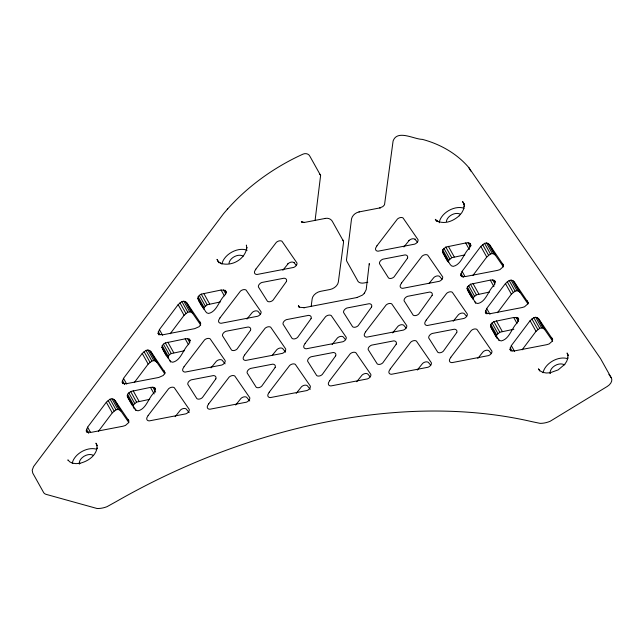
<?xml version="1.0" encoding="UTF-8"?>
<svg xmlns="http://www.w3.org/2000/svg" width="644" height="644" viewBox="0 0 644 644"><rect width="100%" height="100%" fill="white"/><g stroke="black" fill="none" stroke-linecap="round" stroke-linejoin="round"><path stroke-width="0.97" d="M567.815 358.346L567.895 355.255L568.032 355.697L567.082 352.993L568.499 355.528M87.157 432.518L86.24 430.884L87.608 427.165L106.332 402.234L110.043 399.191L111.984 398.821L113.706 399.288L115.067 400.552L128.969 421.015M123.06 383.719L122.151 382.085L123.511 378.366L142.235 353.435L145.955 350.392L147.887 350.022L149.617 350.489L150.978 351.753L165.331 373.037M158.971 334.92L158.054 333.278L159.422 329.567L178.147 304.636L181.866 301.593L183.798 301.223L185.528 301.69L186.881 302.954L200.783 323.417M461.643 276.67L460.726 275.036L462.094 271.325L480.818 246.394L484.538 243.352L486.47 242.973L488.2 243.448L489.553 244.712L503.455 265.175M486.268 313.829L485.359 312.187L486.719 308.476L505.443 283.545L509.163 280.502L511.095 280.124L512.825 280.599L514.186 281.863L528.539 303.147M510.893 350.98L509.984 349.338L511.344 345.627L530.076 320.696L533.787 317.653L535.719 317.275L537.45 317.75L538.811 319.013L552.705 339.477M315.125 220.079L320.615 175.466L309.925 156.331C308.758 153.658 305.489 153.031 303.01 154.141C292.795 158.738 282.949 164.14 273.491 170.153C254.791 182.123 237.741 196.742 223.476 213.776L33.585 466.554L32.2 470.201L32.755 473.082L43.446 492.217A8.171 5.442 -29.2 0 0 46.215 494.383L97.035 508.494A20.367 13.58 -29.2 0 0 106.993 506.691L115.984 501.716A489.005 325.936 -29.2 0 1 531.968 421.667L540.091 423.358A20.367 13.58 -29.2 0 0 550.073 421.321L607.332 386.408A8.171 5.442 -29.2 0 0 611.18 377.642L600.49 358.507L468.816 167.577C456.838 153.505 440.085 144.055 422.327 139.37C413.995 139.297 397.348 129.235 393.09 140.98L384.524 204.776L382.914 206.555L379.799 207.932L380.266 207.843L358.998 211.932C355.496 212.697 352.3 215.386 351.511 218.96L346.496 259.814L346.689 261.053L357.38 280.188A8.171 5.442 -29.2 0 0 364.029 282.966L367.813 282.241M311.149 306.536L312.163 298.824A8.171 5.442 -29.2 0 1 320.519 291.338L329.978 289.518A8.171 5.442 -29.2 0 0 338.342 282.032L343.477 242.852A8.171 5.442 -29.2 0 0 342.503 239.584M127.254 395.931L127.552 394.233L130.652 391.504L150.487 387.398L152.91 387.221L154.616 387.728L155.437 388.871L154.198 392.558C148.345 397.742 146.47 408.948 138.041 410.808L136.343 410.292L135.015 408.94L127.254 395.931L132.736 405.744M149.69 399.328L136.592 402.13L133.493 404.867L133.195 406.557L133.799 408.256M161.942 347.366L162.24 345.667L163.407 344.146L165.339 342.938L185.174 338.833L187.597 338.655L189.304 339.163L190.125 340.306L188.885 343.993C183.033 349.177 181.149 360.382 172.721 362.242L171.03 361.727L169.702 360.382L161.942 347.366L167.883 357.992L168.181 356.301L169.348 354.772L171.28 353.572L184.377 350.763M197.845 298.566L198.143 296.868L199.318 295.346L201.25 294.139L221.085 290.033L225.207 290.363L226.028 291.507L225.883 293.173L224.796 295.194C218.936 300.378 217.06 311.583 208.632 313.443L206.933 312.928L205.613 311.575L197.845 298.566L203.786 309.192L204.084 307.502L207.191 304.765L220.28 301.964M442.428 251.498L442.726 249.808L445.833 247.071L465.668 242.973L468.083 242.788L469.79 243.295L470.611 244.438L469.379 248.133C463.519 253.309 461.643 264.515 453.215 266.375L451.516 265.859L450.188 264.515L442.428 251.498L448.369 262.132L448.667 260.434L451.774 257.705L464.863 254.895M467.061 288.649L467.359 286.958L470.458 284.229L490.293 280.124L492.716 279.939L494.415 280.446L495.236 281.589L494.004 285.284C488.144 290.46 486.268 301.666 477.84 303.525L476.141 303.01L474.821 301.666L467.061 288.649L473.002 299.283L473.3 297.584L476.399 294.855L489.488 292.046M490.462 326.041L490.76 324.343L493.859 321.614L513.695 317.508L517.824 317.838L518.645 318.981L517.406 322.668C511.553 327.852 509.678 339.058 501.249 340.918L499.551 340.402L498.223 339.05L490.462 326.041L497.007 338.366M496.403 336.667L496.701 334.969L499.8 332.24L513.856 329.245M567.879 357.935L566.744 361.244L564.635 364.488M364.206 293.584L366.211 289.583L369.254 263.557L369.447 264.789M170.193 333.761L184.087 315.27L187.807 312.219L189.739 311.849L191.469 312.316L192.822 313.588L200.727 325.043M134.282 382.56L148.176 364.069L151.895 361.018L153.827 360.648L155.558 361.115L156.919 362.387L164.816 373.842M98.379 431.359L112.273 412.868L115.984 409.817L117.924 409.447L119.647 409.922L121.008 411.186L128.913 422.641M282.845 270.271L288.238 263.581A4.307 2.866 -29.2 0 1 293.849 262.502L296.337 265.409M246.942 319.07L252.335 312.38A4.307 2.866 -29.2 0 1 257.938 311.302L260.426 314.208M211.031 367.877L216.424 361.179A4.307 2.866 -29.2 0 1 222.035 360.101L225.086 363.82M175.12 416.676L180.513 409.978A4.307 2.866 -29.2 0 1 186.124 408.9L189.175 412.619M272.171 355.424L276.96 349.531A4.307 2.866 -29.2 0 1 282.571 348.452L285.622 352.171M235.656 405.028L241.049 398.33A4.307 2.866 -29.2 0 1 246.66 397.251L249.711 400.971M403.917 246.974L409.31 240.284A4.307 2.866 -29.2 0 1 414.921 239.206L417.409 242.104M332.103 344.572L337.496 337.883A4.307 2.866 -29.2 0 1 343.099 336.804L345.587 339.71M296.192 393.379L301.585 386.682A4.307 2.866 -29.2 0 1 307.196 385.603L310.247 389.322M429.146 283.32L433.935 277.435A4.307 2.866 -29.2 0 1 439.546 276.357L442.034 279.263M392.631 332.924L398.024 326.234A4.307 2.866 -29.2 0 1 403.635 325.156L406.123 328.062M356.728 381.723L362.121 375.033A4.307 2.866 -29.2 0 1 367.732 373.955L370.219 376.861M472.865 275.519L486.759 257.028L490.478 253.978L492.41 253.607L494.141 254.074L495.494 255.346L503.399 266.801M453.167 321.276L458.56 314.586A4.307 2.866 -29.2 0 1 464.171 313.507L466.659 316.413M417.264 370.075L422.657 363.385A4.307 2.866 -29.2 0 1 428.268 362.306L430.756 365.212M497.49 312.67L511.384 294.179L515.103 291.128L517.035 290.758L518.766 291.225L520.127 292.497L528.024 303.952M477.792 358.426L483.193 351.737A4.307 2.866 -29.2 0 1 488.796 350.658L491.283 353.564M522.123 349.821L536.017 331.33L539.728 328.279L541.66 327.909L543.391 328.376L544.752 329.648L552.657 341.103M459.204 215.788L461.82 212.681L463.543 209.381L464.252 206.112L464.179 206.547L463.833 203.585L463.97 204.035L462.617 201.54L464.509 204.921M227.26 209.381L227.654 208.946M564.804 364.311L558.131 369.906L549.896 372.852M364.617 293.157L362.387 295.145L356.977 297.52L357.444 297.431L303.775 307.76L304.411 307.639L299.911 307.325L298.333 306.262L299.283 307.067L298.43 305.594L299.404 307.333M459.325 215.66C453.223 221.093 445.052 224.579 437.187 221.053L437.598 221.23L435.304 219.338L436.56 221.383M79.784 463.326C87.914 461.329 95.537 456.161 97.107 447.958L97.043 448.377L96.938 445.342L97.075 445.785L95.948 443.169L96.89 444.859M343.357 241.057L332.658 221.922C331.475 219.153 328.239 217.736 325.341 218.413L303.896 222.534L304.532 222.413L301.352 221.689L302.302 222.494L301.875 221.761M287.755 263.742L288.166 263.662M293.906 262.559L294.316 262.478M408.819 240.445L409.23 240.365M414.978 239.262L415.388 239.182M324.705 218.533L325.341 218.413M358.998 211.932L359.457 211.844M79.993 463.286L76.032 463.64L72.458 463.125M550.121 372.804L546.217 372.997L542.739 372.337M72.828 463.278L69.922 461.957L67.837 459.913L68.151 460.267M543.117 372.49L540.348 371.033L538.416 368.867L539.68 370.92M608.902 374.333L611.18 377.642M460.726 275.036L461.523 276.187L463.221 276.695L465.668 276.509L497.377 270.408L499.905 269.635L502.972 266.914L503.222 265.223L502.537 263.541M485.359 312.187L486.148 313.338L490.301 313.66L522.01 307.558L524.53 306.786L527.597 304.065L527.847 302.374L527.17 300.692M509.984 349.338L510.773 350.489L512.479 350.996L514.926 350.811L546.635 344.709L549.155 343.936L552.23 341.215L552.471 339.525L551.795 337.842M158.054 333.278L158.851 334.429L162.996 334.751L194.705 328.649L199.157 326.669L200.3 325.156L200.542 323.465L199.865 321.783M122.151 382.085L122.94 383.228L124.646 383.735L127.093 383.55L158.802 377.448L163.254 375.468L164.397 373.955L164.639 372.264L163.962 370.582M86.24 430.884L87.029 432.027L91.182 432.349L122.891 426.248L125.419 425.475L128.486 422.754L128.728 421.063L128.051 419.381M468.816 167.577L470.756 171.054M538.811 319.013L544.752 329.648M537.45 317.75L543.391 328.376M535.719 317.275L541.66 327.909M514.186 281.863L520.127 292.497M533.787 317.653L539.728 328.279M512.825 280.599L518.766 291.225M511.095 280.124L517.035 290.758M531.839 318.828L537.78 329.454M489.553 244.712L495.494 255.346M509.163 280.502L515.103 291.128M488.2 243.448L494.141 254.074M530.076 320.696L536.017 331.33M486.47 242.973L492.41 253.607M507.214 281.678L513.155 292.304M484.538 243.352L490.478 253.978M505.443 283.545L511.384 294.179M482.589 244.527L488.53 255.153M480.818 246.394L486.759 257.028M517.824 317.838L518.734 319.472M516.118 317.331L518.404 321.42M494.415 280.446L495.333 282.088M492.716 279.939L494.995 284.028M513.695 317.508L516.899 323.232M469.79 243.295L471.158 245.75M490.293 280.124L493.948 286.661M468.083 242.788L470.37 246.877M465.668 242.973L469.323 249.51M511.344 345.627L514.548 351.35M496.363 320.841L502.296 331.475M510.177 347.663L512.004 350.94M472.954 283.457L478.894 294.091M486.719 308.476L489.915 314.2M493.859 321.614L499.8 332.24M485.552 310.513L487.379 313.781M470.458 284.229L476.399 294.855M491.936 322.821L497.876 333.447M448.329 246.306L454.27 256.932M462.094 271.325L464.831 276.228M490.76 324.343L496.701 334.969M468.526 285.429L474.467 296.063M498.223 339.05L499.14 340.684M460.927 273.362L463.213 277.451M491.066 327.74L496.089 336.732M445.833 247.071L451.774 257.705M467.359 286.958L473.3 297.584M474.821 301.666L475.731 303.3M467.657 290.355L471.319 296.892M443.901 248.278L449.842 258.912M442.726 249.808L448.667 260.434M443.032 253.205L447.604 261.375M218.896 262.744L217.004 259.363L218.485 261.794L218.171 261.44L220.57 263.243L220.168 263.066C231.293 267.212 245.203 259.379 246.894 247.546L246.821 247.988L246.346 245.074L246.483 245.525M225.207 290.363L226.575 292.819M223.5 289.856L225.786 293.946M221.085 290.033L224.281 295.757M203.746 293.374L209.686 304M201.25 294.139L207.191 304.765M199.318 295.346L205.259 305.972M198.143 296.868L204.084 307.502M198.449 300.265L201.653 305.989M186.881 302.954L192.822 313.588M185.528 301.69L191.469 312.316M183.798 301.223L189.739 311.849M181.866 301.593L187.807 312.219M179.918 302.769L185.858 313.403M178.147 304.636L184.087 315.27M189.304 339.163L190.213 340.797M187.597 338.655L189.883 342.745M185.174 338.833L188.37 344.556M167.834 342.173L173.775 352.799M159.422 329.567L162.618 335.291M165.339 342.938L171.28 353.572M158.255 331.604L160.082 334.88M163.407 344.146L169.348 354.772M162.24 345.667L168.181 356.301M169.702 360.382L170.612 362.017M162.546 349.064L166.2 355.609M150.978 351.753L156.919 362.387M149.617 350.489L155.558 361.115M147.887 350.022L153.827 360.648M145.955 350.392L151.895 361.018M144.006 351.568L149.947 362.202M142.235 353.435L148.176 364.069M154.616 387.728L155.526 389.362M152.91 387.221L155.655 392.124M150.487 387.398L154.149 393.943M133.155 390.731L139.096 401.365M123.511 378.366L126.715 384.09M130.652 391.504L136.592 402.13M122.344 380.403L124.63 384.492M128.728 392.711L134.668 403.337M127.552 394.233L133.493 404.867M135.015 408.94L135.932 410.582M127.858 397.63L131.972 404.987M115.067 400.552L121.008 411.186M113.706 399.288L119.647 409.922M111.984 398.821L117.924 409.447M110.043 399.191L115.984 409.817M108.103 400.367L114.044 411.001M106.332 402.234L112.273 412.868M87.608 427.165L90.345 432.068M86.441 429.202L88.719 433.291M228.998 263.275A8.573 5.716 -29.2 0 1 234.674 256.481A8.573 5.716 -29.2 0 1 243.15 256.191M446.373 221.447A8.573 5.716 -29.2 0 1 452.04 214.653A8.573 5.716 -29.2 0 1 460.516 214.363M439.192 222.768A16.333 10.884 -29.2 0 1 448.643 210.612A16.333 10.884 -29.2 0 1 464.099 208.294M550.218 373.528A8.573 5.716 -29.2 0 1 554.854 365.695A8.573 5.716 -29.2 0 1 564.313 364.858M543.061 372.755A16.333 10.884 -29.2 0 1 567.614 358.692M72.249 463.141A16.333 10.884 -29.2 0 1 96.181 449.126M79.357 464.139A8.573 5.716 -29.2 0 1 83.994 456.306A8.573 5.716 -29.2 0 1 93.452 455.461M319.738 174.17A5.595 3.727 -29.2 0 1 320.615 175.466M221.882 264.201A16.333 10.884 -29.2 0 1 231.743 252.174A16.333 10.884 -29.2 0 1 247.111 250.274M215.829 378.889L202.401 397.581A4.065 2.713 -29.2 0 1 196.879 398.644L187.79 384.283A4.428 2.954 -29.2 0 1 191.188 379.855L213.446 375.573A4.428 2.954 -29.2 0 1 215.829 378.889M250.516 330.324L237.089 349.016A4.065 2.713 -29.2 0 1 231.558 350.078L222.478 335.717A4.428 2.954 -29.2 0 1 225.875 331.29L248.133 327.007A4.428 2.954 -29.2 0 1 250.516 330.324M286.419 281.525L273 300.217A4.065 2.713 -29.2 0 1 267.469 301.279L258.381 286.918A4.428 2.954 -29.2 0 1 261.778 282.491L284.036 278.208A4.428 2.954 -29.2 0 1 286.419 281.525M275.141 367.474L261.714 386.167A4.065 2.713 -29.2 0 1 256.191 387.229L247.103 372.868A4.428 2.954 -29.2 0 1 250.5 368.44L272.758 364.158A4.428 2.954 -29.2 0 1 275.141 367.474M311.052 318.675L297.625 337.367A4.065 2.713 -29.2 0 1 292.094 338.43L283.006 324.069A4.428 2.954 -29.2 0 1 286.411 319.641L308.661 315.359A4.428 2.954 -29.2 0 1 311.052 318.675M335.677 355.826L322.25 374.518A4.065 2.713 -29.2 0 1 316.719 375.581L307.639 361.22A4.428 2.954 -29.2 0 1 311.036 356.792L333.294 352.51A4.428 2.954 -29.2 0 1 335.677 355.826M371.58 307.027L358.161 325.719A4.065 2.713 -29.2 0 1 352.63 326.782L343.542 312.421A4.428 2.954 -29.2 0 1 346.939 307.993L369.197 303.71A4.428 2.954 -29.2 0 1 371.58 307.027M407.491 258.228L394.064 276.92A4.065 2.713 -29.2 0 1 388.541 277.983L379.453 263.621A4.428 2.954 -29.2 0 1 382.85 259.194L405.108 254.911A4.428 2.954 -29.2 0 1 407.491 258.228M396.213 344.178L382.786 362.87A4.065 2.713 -29.2 0 1 377.255 363.932L368.167 349.571A4.428 2.954 -29.2 0 1 371.572 345.144L393.83 340.861A4.428 2.954 -29.2 0 1 396.213 344.178M432.116 295.379L418.689 314.071A4.065 2.713 -29.2 0 1 413.166 315.133L404.078 300.772A4.428 2.954 -29.2 0 1 407.475 296.345L429.733 292.062A4.428 2.954 -29.2 0 1 432.116 295.379M456.741 332.529L443.322 351.222A4.065 2.713 -29.2 0 1 437.791 352.284L428.703 337.923A4.428 2.954 -29.2 0 1 432.108 333.495L454.358 329.213A4.428 2.954 -29.2 0 1 456.741 332.529M148.136 415.517L146.969 417.554A4.307 2.866 -29.2 0 0 149.271 420.886L185.955 413.826A4.307 2.866 -29.2 0 0 189.264 409.415L174.242 387.64A4.307 2.866 -29.2 0 0 168.631 388.718L148.136 415.517M184.047 366.718L182.88 368.754A4.307 2.866 -29.2 0 0 185.174 372.087L221.858 365.027A4.307 2.866 -29.2 0 0 225.175 360.616L210.153 338.841A4.307 2.866 -29.2 0 0 204.542 339.919L184.047 366.718M219.958 317.919L218.791 319.955A4.307 2.866 -29.2 0 0 221.085 323.288L257.769 316.228A4.307 2.866 -29.2 0 0 261.078 311.817L246.056 290.042A4.307 2.866 -29.2 0 0 240.454 291.12L219.958 317.919M255.861 269.12L254.694 271.156A4.307 2.866 -29.2 0 0 256.996 274.489L293.672 267.429A4.307 2.866 -29.2 0 0 296.989 263.018L281.967 241.242A4.307 2.866 -29.2 0 0 276.357 242.321L255.861 269.12M208.672 403.869L207.505 405.905A4.307 2.866 -29.2 0 0 209.807 409.238L246.483 402.178A4.307 2.866 -29.2 0 0 249.8 397.767L234.778 375.991A4.307 2.866 -29.2 0 0 229.167 377.07L208.672 403.869M244.583 355.069L243.416 357.106A4.307 2.866 -29.2 0 0 245.71 360.439L282.394 353.379A4.307 2.866 -29.2 0 0 285.703 348.968L270.689 327.192A4.307 2.866 -29.2 0 0 265.078 328.271L244.583 355.069M269.208 392.22L268.041 394.257A4.307 2.866 -29.2 0 0 270.335 397.589L307.019 390.53A4.307 2.866 -29.2 0 0 310.336 386.118L295.314 364.343A4.307 2.866 -29.2 0 0 289.703 365.422L269.208 392.22M305.119 343.421L303.952 345.458A4.307 2.866 -29.2 0 0 306.246 348.79L342.93 341.731A4.307 2.866 -29.2 0 0 346.239 337.319L331.225 315.544A4.307 2.866 -29.2 0 0 325.614 316.623L305.119 343.421M376.933 245.823L375.766 247.859A4.307 2.866 -29.2 0 0 378.06 251.192L414.744 244.132A4.307 2.866 -29.2 0 0 418.053 239.721L403.039 217.946A4.307 2.866 -29.2 0 0 397.429 219.024L376.933 245.823M329.744 380.572L328.577 382.608A4.307 2.866 -29.2 0 0 330.871 385.941L367.555 378.881A4.307 2.866 -29.2 0 0 370.872 374.47L355.85 352.695A4.307 2.866 -29.2 0 0 350.239 353.773L329.744 380.572M365.647 331.773L364.488 333.809A4.307 2.866 -29.2 0 0 366.782 337.142L403.466 330.082A4.307 2.866 -29.2 0 0 406.775 325.671L391.753 303.896A4.307 2.866 -29.2 0 0 386.142 304.974L365.647 331.773M401.558 282.974L400.391 285.01A4.307 2.866 -29.2 0 0 402.685 288.343L439.369 281.283A4.307 2.866 -29.2 0 0 442.686 276.872L427.664 255.096A4.307 2.866 -29.2 0 0 422.053 256.175L401.558 282.974M390.28 368.923L389.113 370.96A4.307 2.866 -29.2 0 0 391.407 374.293L428.091 367.233A4.307 2.866 -29.2 0 0 431.399 362.822L416.386 341.046A4.307 2.866 -29.2 0 0 410.775 342.125L390.28 368.923M426.183 320.124L425.016 322.161A4.307 2.866 -29.2 0 0 427.318 325.494L463.994 318.434A4.307 2.866 -29.2 0 0 467.311 314.022L452.289 292.247A4.307 2.866 -29.2 0 0 446.678 293.326L426.183 320.124M450.816 357.275L449.649 359.312A4.307 2.866 -29.2 0 0 451.943 362.644L488.627 355.585A4.307 2.866 -29.2 0 0 491.936 351.173L476.914 329.398A4.307 2.866 -29.2 0 0 471.311 330.477L450.816 357.275"/></g></svg>
